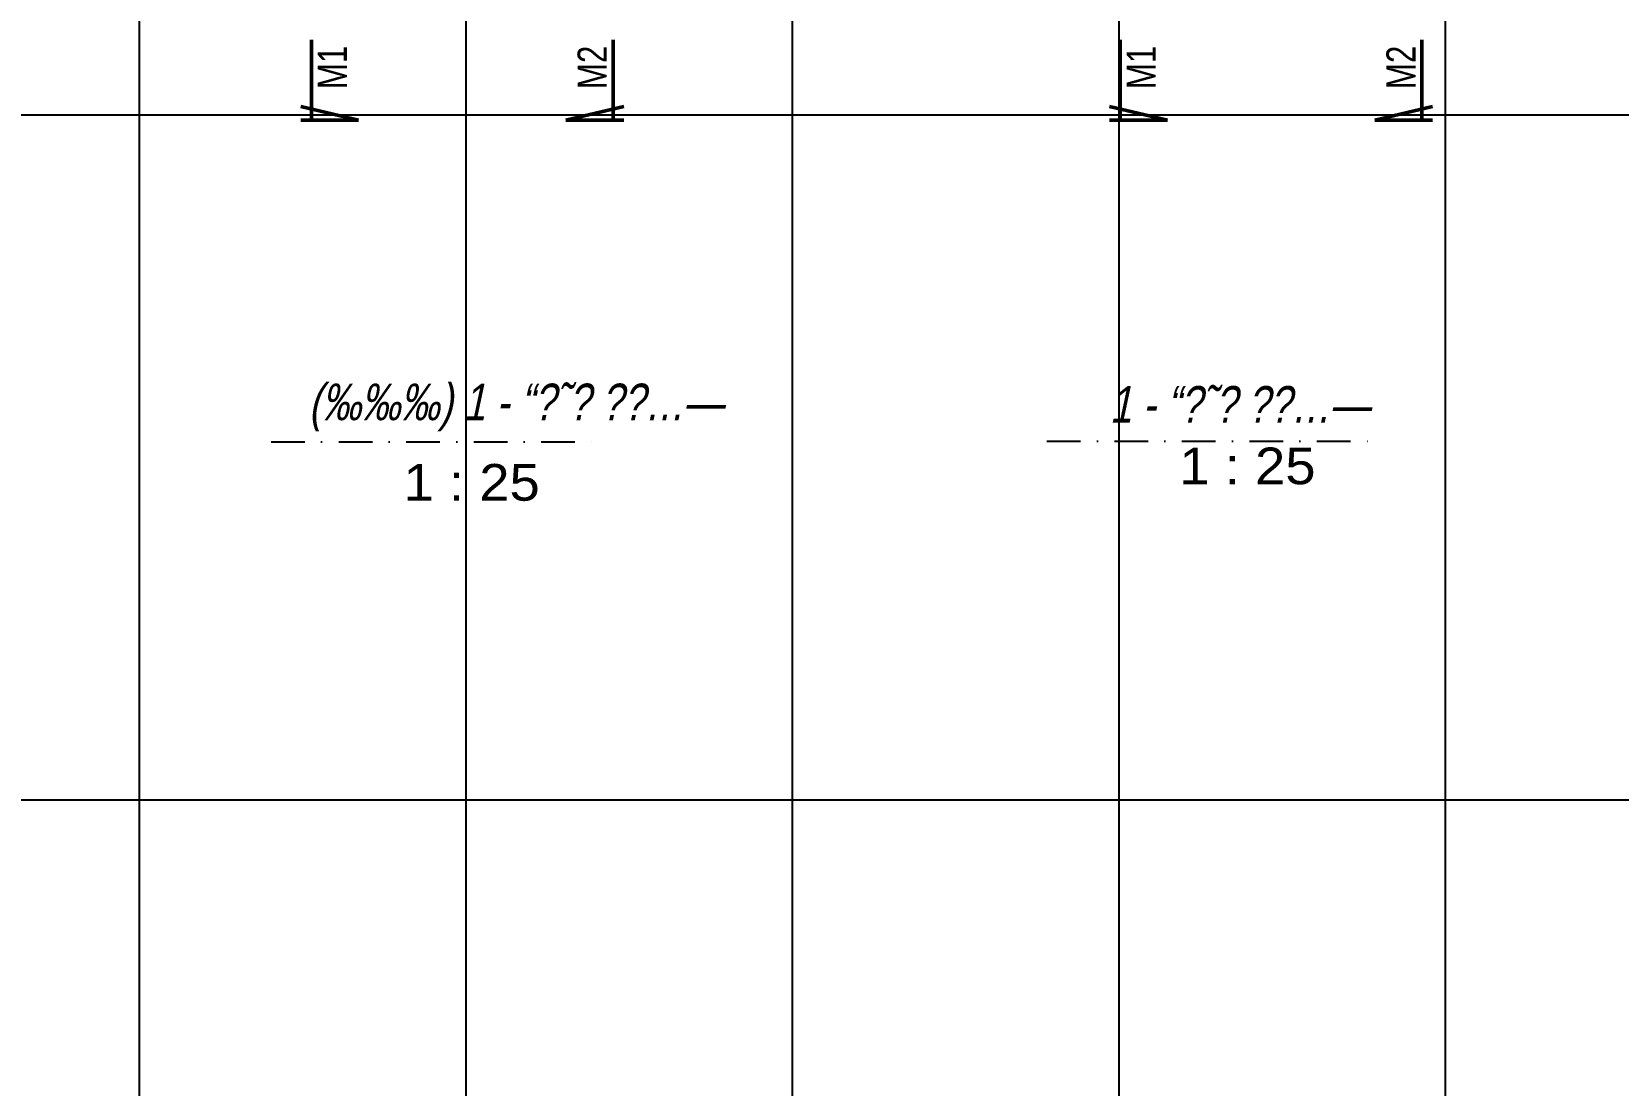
# Model space of a CAD drawing. Header units: inches. Extents: x -5298 to 11252, y 8210 to 22495.
# Drawn here: x 9802 to 10450, y 12237 to 12668 of the extents above; entities that cross this region are included whole.
import ezdxf
from ezdxf.enums import TextEntityAlignment as Align

# ---------------------------------------------------------------- set-up
doc = ezdxf.new("R2010")
doc.units = ezdxf.units.IN
doc.header["$LTSCALE"] = 55
doc.header["$MEASUREMENT"] = 0
doc.linetypes.add('DASHDOT2', pattern=[0.5, 0.25, -0.125, 0, -0.125])
doc.layers.add('BEAM', color=3, linetype='Continuous')
doc.layers.add('ENG_level', color=1, linetype='DASHDOT2')
doc.layers.add('W', color=1, linetype='Continuous', lineweight=50)
doc.styles.add('AD', font='oron')
doc.styles.add('HEBREW', font='hebtxt-weld.shx', dxfattribs={"width": 0.8, "oblique": 12})
doc.styles.add('HEBTXT', font='hebtxt-weld.shx')

msp = doc.modelspace()

# ---------------------------------------------------------------- linework, layer by layer
at = {"layer": 'BEAM', "color": 5}
for p, q in [((9845.871, 11513.244), (9845.871, 18236.017)), ((9979.365, 11513.244), (9979.365, 18236.017)), ((10112.859, 11513.244), (10112.859, 18236.017)), ((10246.353, 11513.244), (10246.353, 18236.017)), ((10379.847, 11513.244), (10379.847, 18236.017)), ((7576.475, 12633.706), (10780.328, 12633.706)), ((7576.475, 12353.591), (10780.328, 12353.591))]:
    msp.add_line(p, q, dxfattribs=at)
at = {"layer": 'ENG_level', "color": 1}
for p, q in [((9899.712, 12500.046), (10035.972, 12500.046)), ((10216.851, 12500.321, 0), (10353.112, 12500.321, 0))]:
    msp.add_line(p, q, dxfattribs=at)
at = {"layer": 'W'}
for p, q in [((9916.138, 12664.408, 0), (9916.138, 12631.521, 0)), ((10039.501, 12664.408, 0), (10039.501, 12631.521, 0)), ((10246.809, 12664.408, 0), (10246.809, 12631.521, 0)), ((10370.172, 12664.408, 0), (10370.172, 12631.521, 0)), ((9935.441, 12631.521, 0), (9911.77, 12637.114, 0)), ((10020.198, 12631.521, 0), (10043.869, 12637.114, 0)), ((10266.112, 12631.521, 0), (10242.441, 12637.114, 0)), ((10350.869, 12631.521, 0), (10374.54, 12637.114, 0)), ((9911.77, 12631.521, 0), (9935.441, 12631.521, 0)), ((10043.869, 12631.521, 0), (10020.198, 12631.521, 0)), ((10242.441, 12631.521, 0), (10266.112, 12631.521, 0)), ((10374.54, 12631.521, 0), (10350.869, 12631.521, 0))]:
    msp.add_line(p, q, dxfattribs=at)

# ---------------------------------------------------------------- texts
at = {"layer": 'ENG_level', "style": 'HEBREW', "oblique": 12, "width": 0.8}
for s, p in [('(‰‰‰) 1 - “\x9a˜\x8e \x9a\x8e…—', (10084.401, 12508.816)), ('1 - “\x9a˜\x8e \x9a\x8e…—', (10348.632, 12507.817, 0))]:
    msp.add_text(s, height=15, dxfattribs=at).set_placement(p, align=Align.RIGHT)
at = {"layer": 'ENG_level', "color": 1, "style": 'HEBTXT', "width": 1.11}
for p in [(10298.817, 12490.163, 0), (9981.677, 12483.434)]:
    msp.add_text('1 : 25', height=15, rotation=359.999999, dxfattribs=at).set_placement(p, align=Align.MIDDLE)
at = {"layer": 'W', "style": 'AD', "width": 0.8}
for s, p in [('M1', (9930.681, 12644.29, 0)), ('M2', (10036.91, 12644.29, 0)), ('M1', (10261.352, 12644.289, 0)), ('M2', (10367.582, 12644.289, 0))]:
    msp.add_text(s, height=11.9529, rotation=90, dxfattribs=at).set_placement(p)

doc.saveas('drawing.dxf')
